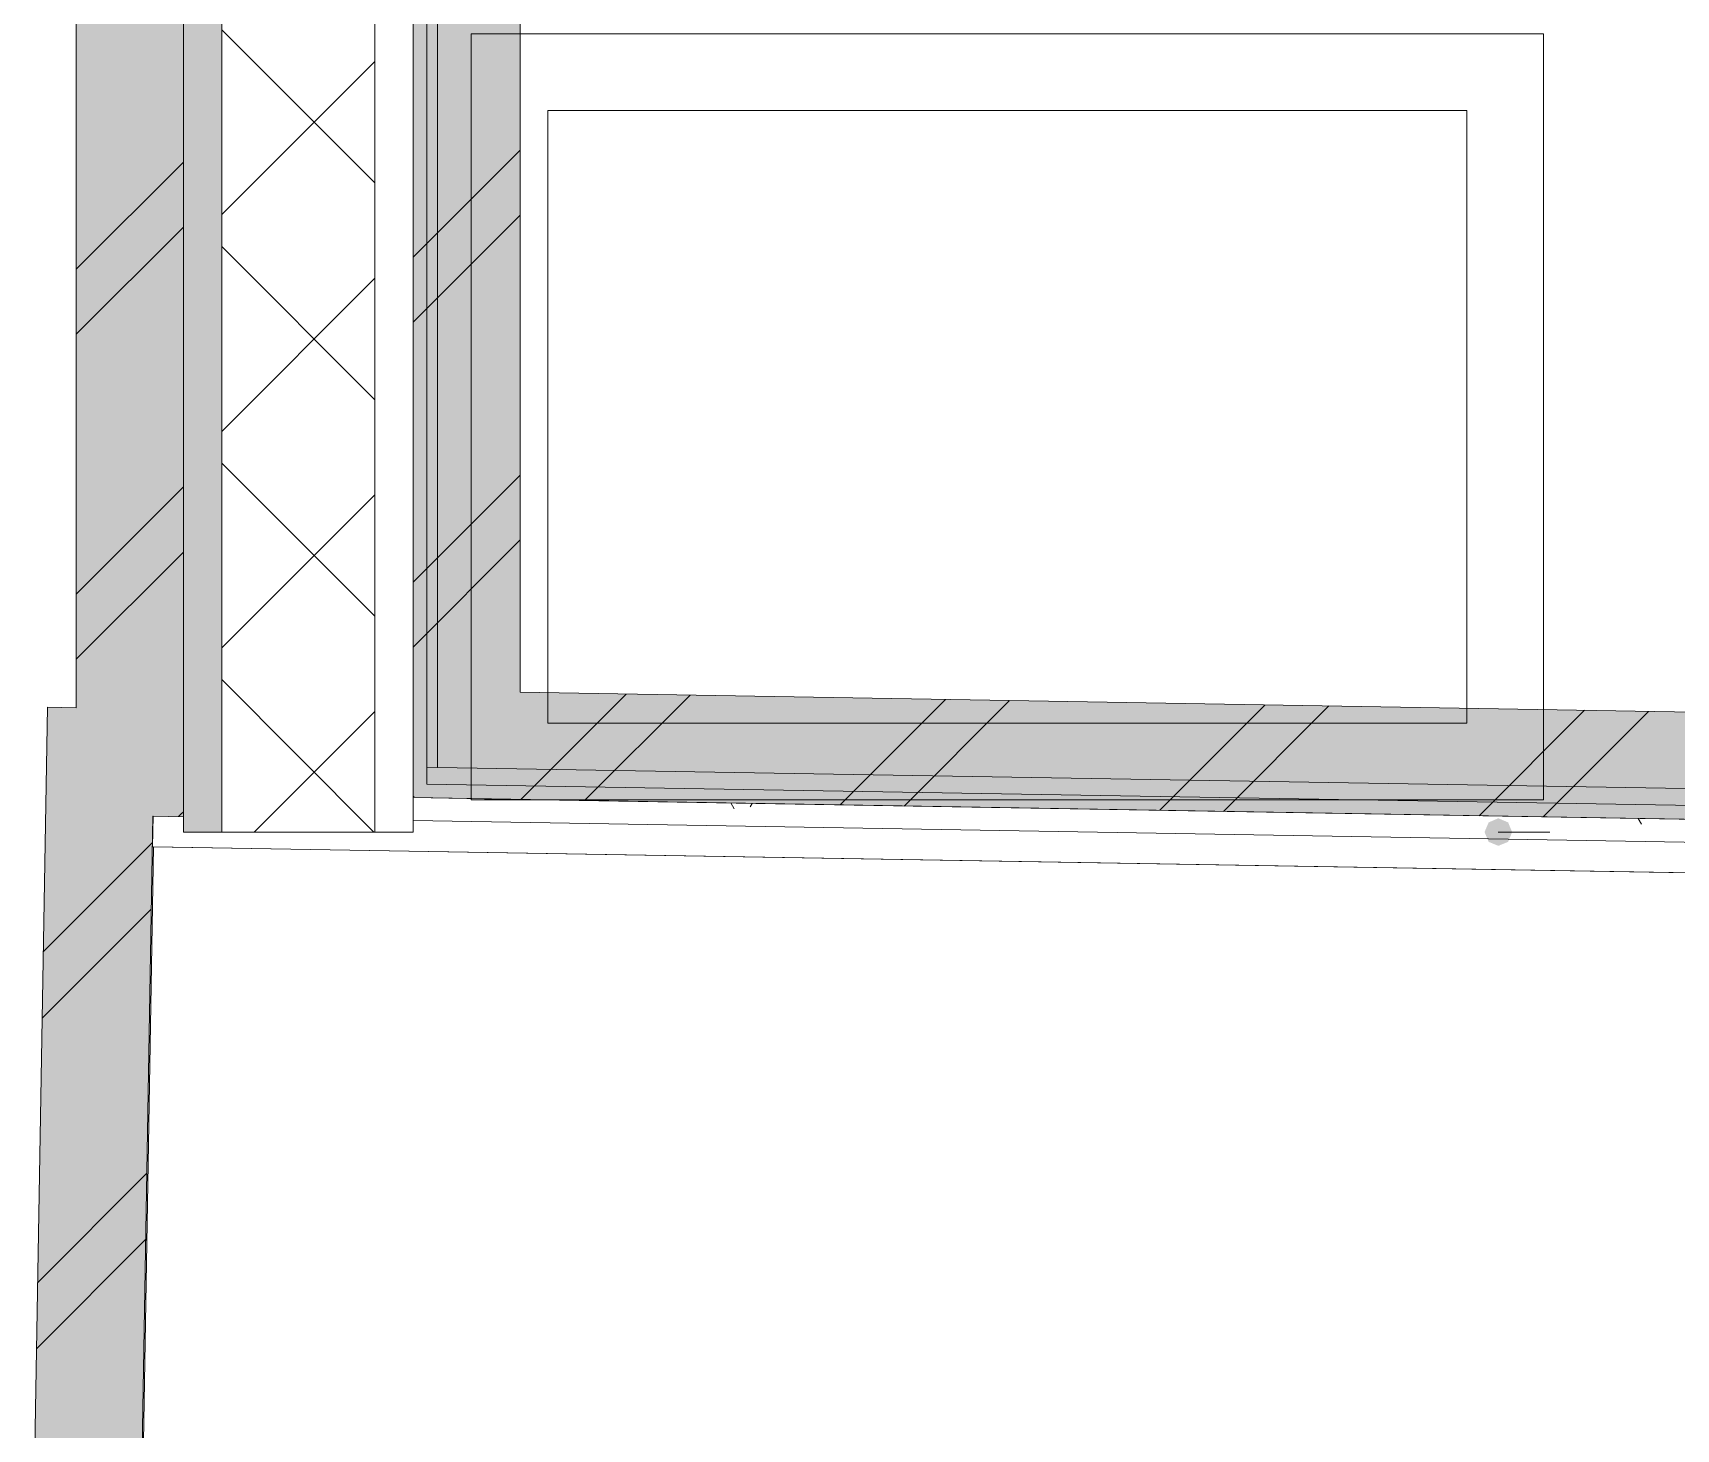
# Model space of a CAD drawing. Header units: millimetres. Extents: x -546 to 1681, y -650 to 1730.
# Drawn here: x 777.72 to 788.45, y 654.86 to 663.98 of the extents above; entities that cross this region are included whole.
import ezdxf

# ---------------------------------------------------------------- set-up
doc = ezdxf.new("R2010")
doc.units = ezdxf.units.MM

msp = doc.modelspace()

# ---------------------------------------------------------------- hatches: boundary and pattern name
at = {"true_color": 0xffffff}
h = msp.add_hatch(color=7, dxfattribs=at)
h.dxf.hatch_style = 2
h.paths.add_polyline_path([(778.007, 683.039), (778.707, 683.039), (778.707, 658.862), (778.007, 659.574)])
h = msp.add_hatch(color=7)
h.dxf.hatch_style = 2
h.paths.add_polyline_path([(778.707, 682.789), (778.957, 682.789), (778.957, 658.762), (778.707, 658.762)])
h = msp.add_hatch(color=7, dxfattribs=at)
h.dxf.hatch_style = 2
h.paths.add_polyline_path([(780.907, 659.675), (780.207, 659.687), (780.207, 680.839), (780.907, 680.839)])
h = msp.add_hatch(color=7, dxfattribs=at)
h.dxf.hatch_style = 2
h.paths.add_polyline_path([(780.207, 658.998), (780.207, 659.687), (780.907, 659.675), (780.219, 658.998)])
h = msp.add_hatch(color=7, dxfattribs=at)
h.dxf.hatch_style = 2
h.paths.add_polyline_path([(780.207, 658.987), (780.907, 659.675), (780.907, 658.975)])
h = msp.add_hatch(color=7, dxfattribs=at)
h.dxf.hatch_style = 2
h.paths.add_polyline_path([(780.907, 658.975), (780.907, 659.675), (794.957, 659.437), (794.957, 658.737)])
h = msp.add_hatch(color=7, dxfattribs=at)
h.dxf.hatch_style = 2
h.paths.add_polyline_path([(777.807, 658.877), (777.819, 659.577), (778.507, 658.865)])
h = msp.add_hatch(color=7, dxfattribs=at)
h.dxf.hatch_style = 2
h.paths.add_polyline_path([(778.007, 659.574), (778.511, 659.062), (778.507, 658.865), (777.819, 659.577)])
h = msp.add_hatch(color=7, dxfattribs=at)
h.dxf.hatch_style = 2
h.paths.add_polyline_path([(778.507, 658.865), (778.511, 659.062), (778.707, 658.862)])
h = msp.add_hatch(color=7, dxfattribs=at)
h.dxf.hatch_style = 2
h.paths.add_polyline_path([(780.207, 658.998), (780.219, 658.998), (780.207, 658.987)])
h = msp.add_hatch(color=7, dxfattribs=at)
h.dxf.hatch_style = 2
h.paths.add_polyline_path([(777.807, 658.877), (778.507, 658.865), (778.424, 653.966), (777.724, 653.978)])
h = msp.add_hatch(color=7)
h.dxf.hatch_style = 2
h.paths.add_polyline_path([(787.293, 658.852), (787.23, 658.825), (787.203, 658.762), (787.23, 658.698), (787.293, 658.672), (787.357, 658.698), (787.383, 658.762), (787.357, 658.825)])

# ---------------------------------------------------------------- linework, layer by layer
at = {"color": 7, "lineweight": 0}
for points in [[(778.007, 683.739), (778.007, 659.574)], [(778.707, 683.039), (778.707, 658.862)], [(778.707, 658.862), (778.707, 683.039)], [(778.957, 682.789), (778.957, 658.762)], [(779.957, 681.789), (779.957, 658.762)], [(780.207, 658.837), (780.207, 681.539)], [(780.207, 681.539), (780.207, 658.987)], [(780.297, 659.075), (780.297, 681.449)], [(780.366, 659.184), (780.366, 681.38)], [(780.907, 659.675), (780.907, 680.839)], [(780.207, 662.515), (780.907, 663.215)], [(778.007, 662.436), (778.707, 663.136)], [(780.207, 662.09), (780.907, 662.79)], [(778.007, 662.012), (778.707, 662.712)], [(780.207, 660.393), (780.907, 661.093)], [(778.007, 660.315), (778.707, 661.015)], [(780.207, 659.969), (780.907, 660.669)], [(778.007, 659.89), (778.707, 660.59)], [(794.957, 659.437), (780.907, 659.675)], [(777.819, 659.577), (777.724, 653.978)], [(778.007, 659.574), (777.819, 659.577)], [(780.91, 658.975), (781.598, 659.663)], [(781.327, 658.968), (782.015, 659.656)], [(782.996, 658.939), (783.684, 659.628)], [(783.413, 658.932), (784.101, 659.621)], [(785.082, 658.904), (785.77, 659.593)], [(785.499, 658.897), (786.187, 659.586)], [(787.168, 658.869), (787.856, 659.557)], [(787.585, 658.862), (788.273, 659.55)], [(780.297, 659.185), (780.366, 659.184)], [(795.498, 658.928), (780.366, 659.184)], [(795.567, 658.817), (780.297, 659.075)], [(795.657, 658.725), (780.207, 658.987)], [(780.207, 658.987), (780.907, 658.975)], [(780.907, 658.975), (795.657, 658.725)], [(782.304, 658.913), (782.281, 658.952)], [(782.42, 658.949), (782.407, 658.927)], [(778.424, 653.966), (778.507, 658.865)], [(778.509, 658.865), (778.506, 658.665)], [(778.507, 658.865), (778.707, 658.862)], [(778.707, 658.862), (778.509, 658.865)], [(778.676, 658.863), (778.691, 658.878)], [(778.691, 658.878), (778.707, 658.893)], [(778.707, 658.862), (778.707, 658.762)], [(780.207, 658.762), (780.207, 658.837)], [(795.657, 658.575), (780.207, 658.837)], [(788.227, 658.813), (788.205, 658.851)], [(778.707, 658.762), (780.207, 658.762)], [(787.293, 658.762), (787.629, 658.762)], [(777.792, 657.979), (778.504, 658.691)], [(778.512, 658.665), (778.437, 654.266)], [(778.506, 658.665), (795.657, 658.375)], [(780.947, 658.624), (778.512, 658.665)], [(833.158, 657.741), (780.947, 658.624)], [(777.785, 657.547), (778.497, 658.259)], [(777.755, 655.82), (778.467, 656.533)], [(777.748, 655.389), (778.46, 656.101)]]:
    msp.add_lwpolyline(points, dxfattribs=at)
at = {"color": 250, "lineweight": 0, "true_color": 0x1d1d1d}
for points in [[(779.956, 663), (778.957, 663.999)], [(778.957, 662.793), (779.956, 663.792)], [(779.956, 661.585), (778.957, 662.585)], [(778.957, 661.378), (779.956, 662.378)], [(779.957, 660.171), (778.957, 661.171)], [(778.957, 659.964), (779.957, 660.964)], [(779.951, 658.762), (778.957, 659.757)], [(779.169, 658.762), (779.957, 659.55)]]:
    msp.add_lwpolyline(points, dxfattribs=at)
at = {"color": 8, "lineweight": 0, "true_color": 0x7f7f7f}
for points in [[(780.587, 658.973), (780.587, 663.973)], [(780.587, 663.973), (787.587, 663.973)], [(787.587, 663.973), (787.587, 658.973)], [(781.087, 659.473), (781.087, 663.473)], [(781.087, 663.473), (787.087, 663.473)], [(787.087, 663.473), (787.087, 659.473)], [(787.087, 659.473), (781.087, 659.473)], [(787.587, 658.973), (780.587, 658.973)]]:
    msp.add_lwpolyline(points, dxfattribs=at)

doc.saveas('drawing.dxf')
